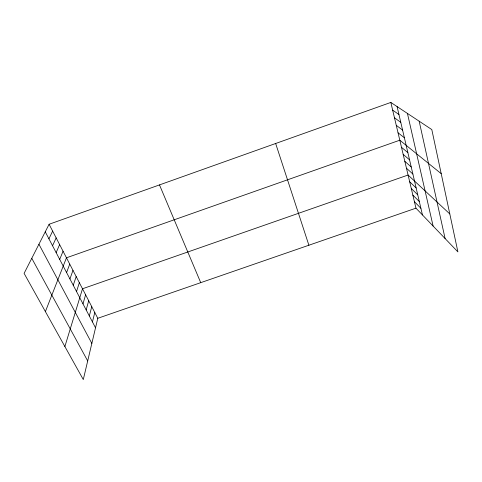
<?xml version="1.0" encoding="UTF-8"?>
<svg xmlns="http://www.w3.org/2000/svg" width="482" height="482" viewBox="0 0 482 482"><rect width="100%" height="100%" fill="white"/><g stroke="black" fill="none" stroke-linecap="round" stroke-linejoin="round"><path stroke-width="0.72" d="M49.098 224.263L97.786 318.289L83.29 379.569L24.1 273.378L49.098 224.263L390.824 102.431L431.8 129.568L457.9 251.893L415.96 208.17L390.824 102.431M92.442 321.916L94.785 312.499M89.321 315.957L91.755 306.654M86.164 309.938L88.7 300.75M82.982 303.865L85.615 294.791M64.877 346.54L82.5 288.772L408.079 175.032L449.802 213.93M76.524 291.526L79.355 282.699M73.246 285.266L76.18 276.566M69.932 278.945L72.975 270.372M66.588 272.559L69.733 264.124M45.398 311.589L66.462 257.804L399.801 140.208L441.211 173.671M59.696 259.394L63.064 251.236M56.141 252.61L59.623 244.597M52.55 245.754L56.153 237.885M48.923 238.819L52.64 231.113M97.786 318.289L415.96 208.17M392.661 110.143L398.945 114.505M394.475 117.783L400.783 122.344M396.27 125.332L402.597 130.092M398.048 132.809L404.392 137.762M401.494 147.311L407.868 152.631M403.163 154.342L409.555 159.843M404.82 161.307L411.224 166.977M406.459 168.206L412.881 174.038M409.688 181.786L416.135 187.95M411.279 188.48L417.737 194.8M412.851 195.108L419.328 201.578M414.412 201.675L420.894 208.296M31.77 258.31L87.7 360.94M38.928 244.241L91.845 343.413M45.254 231.818L95.532 327.82M159.488 184.907L200.729 282.663M275.65 143.491L308.884 245.23M397.09 106.582L422.455 214.942M407.429 113.427L433.101 226.04M419.177 121.205L445.103 238.554"/></g></svg>
